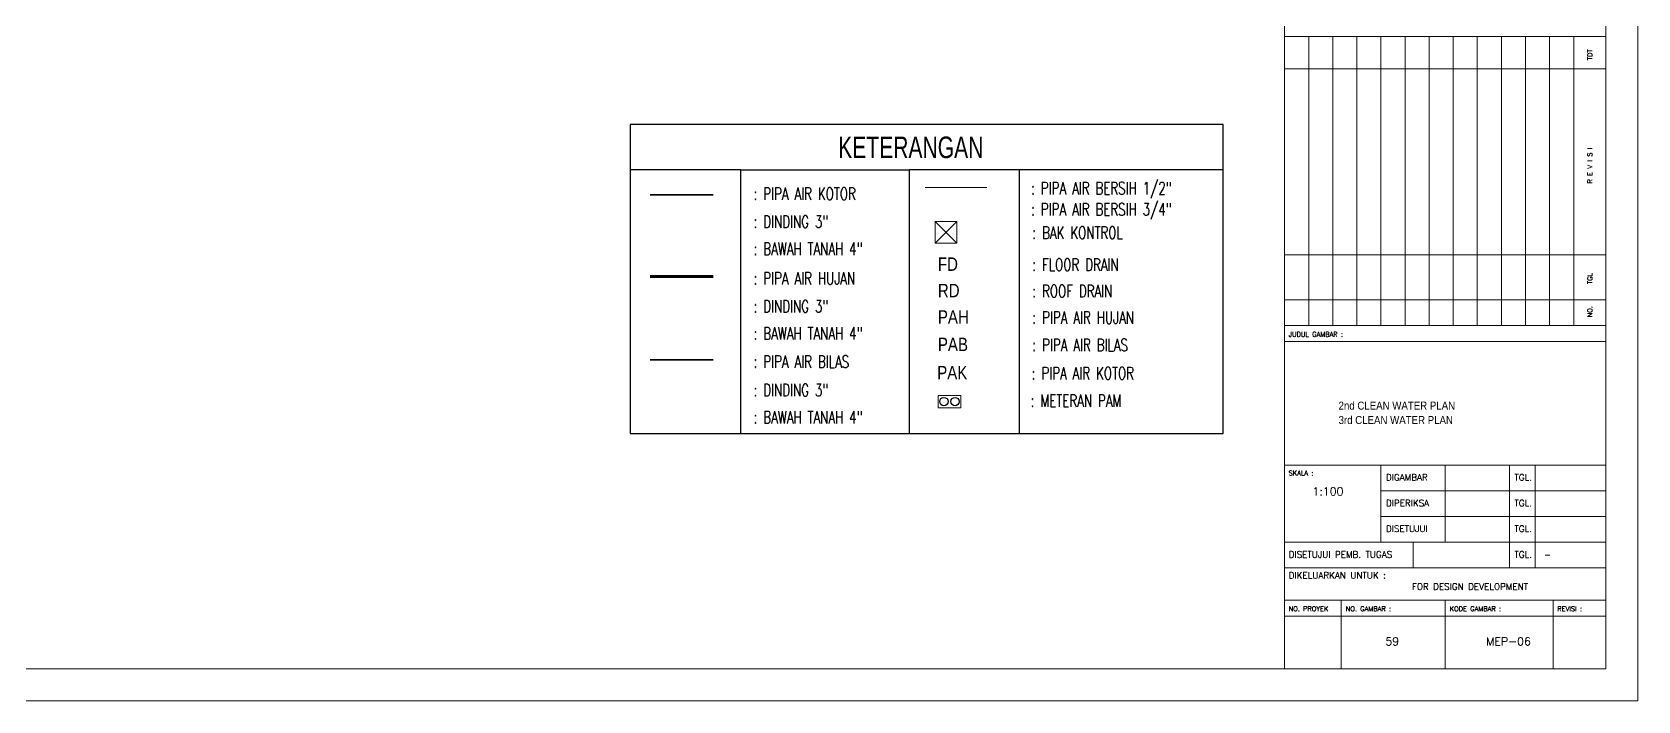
# Model space of a CAD drawing. Header units: millimetres. Extents: x 7371 to 278338, y -43753 to 35464.
# Drawn here: x 234533 to 260433, y -24779 to -13989 of the extents above; entities that cross this region are included whole.
import ezdxf
from ezdxf import colors
from ezdxf.entities.mleader import LeaderData, LeaderLine
from ezdxf.math import Vec2, Vec3

# ---------------------------------------------------------------- set-up
doc = ezdxf.new("R2010")
doc.units = ezdxf.units.MM
doc.header["$MEASUREMENT"] = 0
for name, pattern in [('ACAD_ISO05W100', [33, 24, -3, 0, -3, 0, -3]), ('DASHDOT2', [0.5, 0.25, -0.125, 0, -0.125]), ('DASHED2', [0.375, 0.25, -0.125]), ('HIDDEN', [0.375, 0.25, -0.125])]:
    doc.linetypes.add(name, pattern=pattern)
for name, color, linetype, lineweight in [('B', 5, 'Continuous', 20), ('DIM', 1, 'Continuous', 5), ('HACTH', 8, 'Continuous', 5), ('KOL', 5, 'Continuous', 18), ('LEGEND', 1, 'DASHED2', 50), ('XR-KOP A3_MOZART$0$A-TXTKOP', 3, 'Continuous', 5), ('XR-KOP A3_MOZART$0$KOP-A1$0$A-GRSKOP', 1, 'Continuous', 5), ('XR-KOP A3_MOZART$0$KOP-A1$0$A-TXTKOP', 3, 'Continuous', 5)]:
    doc.layers.add(name, color=color, linetype=linetype, lineweight=lineweight)
for name, color, linetype in [('FEN', 3, 'Continuous'), ('FIN', 1, 'Continuous'), ('T', 2, 'Continuous'), ('TX', 2, 'Continuous')]:
    doc.layers.add(name, color=color, linetype=linetype)
doc.styles.add('A', font='arial.ttf', dxfattribs={"width": 0.75})
doc.styles.add('SM', font='simplex.shx', dxfattribs={"oblique": 10})
doc.styles.get("Standard").update_dxf_attribs({"font": 'arial.ttf'})
doc.styles.add('XR-KOP A3_MOZART$0$KOP-A1$0$ROMANS', font='romans.shx', dxfattribs={"height": 200})
doc.styles.add('XR-KOP A3_MOZART$0$ROMAND', font='romand.shx', dxfattribs={"height": 2, "bigfont": 'bigfont.shx'})
doc.styles.add('XR-KOP A3_MOZART$0$ROMANS', font='romans.shx', dxfattribs={"height": 200})

# ---------------------------------------------------------------- blocks, each defined once
blk = doc.blocks.new('hsdh')
at = {"layer": 'XR-KOP A3_MOZART$0$KOP-A1$0$A-GRSKOP', "linetype": 'Continuous', "lineweight": 5}
for p, q in [((140385, 56660), (140385, 82138)), ((140385, 65781), (145017, 65781)), ((140385, 65781), (145017, 65781)), ((140732, 61611), (140732, 65781)), ((141079, 61611), (141079, 65781)), ((141427, 61611), (141427, 65781)), ((141774, 61611), (141774, 65781)), ((142122, 61611), (142122, 65781)), ((142469, 61611), (142469, 65781)), ((142816, 61611), (142816, 65781)), ((143164, 61611), (143164, 65781)), ((143511, 61611), (143511, 65781)), ((143859, 61611), (143859, 65781)), ((144206, 61611), (144206, 65781)), ((144554, 61611), (144554, 65781)), ((140385, 65317), (145017, 65317)), ((140385, 62631), (145017, 62631)), ((140385, 61982), (145017, 61982)), ((140385, 61611), (145017, 61611)), ((140385, 61611), (145017, 61611)), ((140385, 61380), (145017, 61380)), ((140385, 59597), (145017, 59597)), ((141774, 59597), (141774, 58485)), ((142701, 59597), (142701, 58485)), ((143627, 59597), (143627, 58115)), ((143998, 59597), (143998, 58115)), ((141774, 59226), (145017, 59226)), ((141774, 58856), (145017, 58856)), ((140385, 58485), (145017, 58485)), ((142237, 58485), (142237, 58115)), ((140385, 58115), (145017, 58115)), ((140385, 57651), (145017, 57651)), ((141201, 57651), (141201, 56660)), ((142701, 57651), (142701, 56660)), ((144258, 57651), (144258, 56660)), ((140385, 57420), (145017, 57420))]:
    blk.add_line(p, q, dxfattribs=at)
at = {"layer": 'XR-KOP A3_MOZART$0$KOP-A1$0$A-GRSKOP', "color": 0, "linetype": 'Continuous', "lineweight": 5}
blk.add_lwpolyline([(145480, 82601), (107945, 82601), (107945, 56197), (145480, 56197)], close=True, dxfattribs=at)
at = {"layer": 'XR-KOP A3_MOZART$0$KOP-A1$0$A-GRSKOP', "color": 5, "linetype": 'Continuous', "lineweight": 5}
blk.add_lwpolyline([(145017, 82138), (108409, 82138), (108409, 56660), (145017, 56660)], close=True, dxfattribs=at)
at = {"layer": 'XR-KOP A3_MOZART$0$A-TXTKOP', "lineweight": 5, "style": 'XR-KOP A3_MOZART$0$ROMANS'}
blk.add_text('-', height=92.6, dxfattribs=at).set_placement((144125, 58258))
at = {"layer": 'XR-KOP A3_MOZART$0$KOP-A1$0$A-TXTKOP', "lineweight": 5, "style": 'XR-KOP A3_MOZART$0$KOP-A1$0$ROMANS'}
for s, height, p in [('TDT', 69.5, (144822, 65440)), ('R E V I S I', 69.49, (144822, 63662)), ('TGL', 69.5, (144822, 62210)), ('NO.', 69.5, (144822, 61732))]:
    blk.add_text(s, height=height, rotation=90, dxfattribs=at).set_placement(p)
for s, height, p in [('JUDUL GAMBAR :', 69.49, (140443, 61451)), ('SKALA :', 69.5, (140443, 59449)), ('DIGAMBAR', 92.6, (141846, 59375)), ('TGL.', 92.6, (143699, 59375)), ('DIPERIKSA', 92.6, (141846, 59004)), ('TGL.', 92.6, (143699, 59004)), ('DISETUJUI', 92.6, (141846, 58634)), ('TGL.', 92.6, (143699, 58634)), ('DISETUJUI PEMB. TUGAS', 92.65, (140443, 58262)), ('TGL.', 92.6, (143699, 58263)), ('DIKELUARKAN UNTUK :', 92.65, (140443, 57961)), ('FOR DESIGN DEVELOPMENT', 92.65, (142221, 57800)), ('NO. PROYEK', 69.5, (140443, 57491)), ('NO. GAMBAR :', 69.49, (141267, 57491)), ('KODE GAMBAR :', 69.49, (142767, 57491)), ('REVISI :', 69.5, (144317, 57491))]:
    blk.add_text(s, height=height, dxfattribs=at).set_placement(p)

msp = doc.modelspace()

# ---------------------------------------------------------------- linework, layer by layer
for p, q in [((244180.1, -15480.1), (244180.1, -20467.6)), ((245961.4, -16209.6), (248677, -16209.6)), ((248677, -16209.6), (248677, -19878.2)), ((248677, -16209.6), (248677, -20467.6)), ((253742.5, -16209.6), (248677, -16209.6)), ((250458.2, -20467.6), (250458.2, -16209.6))]:
    msp.add_line(p, q)
msp.add_lwpolyline([(245961.4, -20467.6), (245961.4, -16209.6), (244180.1, -16209.6), (244180.1, -20467.6), (253742.5, -20467.6), (253742.5, -15480.1), (244180.1, -15480.1)])
at = {"layer": 'B', "linetype": 'ACAD_ISO05W100', "ltscale": 0.03}
msp.add_line((248937.2, -16498.4), (249930.2, -16498.4), dxfattribs=at)
at = {"layer": 'B'}
msp.add_lwpolyline([(249148.8, -20049.3), (249148.8, -19850.5), (249510.2, -19850.5), (249510.2, -20049.3)], close=True, dxfattribs=at)
at = {"layer": 'FEN', "linetype": 'HIDDEN', "const_width": 30}
msp.add_lwpolyline([(245519.3, -19276.3), (244499.4, -19276.3)], dxfattribs=at)
at = {"layer": 'FIN'}
for centre in [(249240.1, -19950), (249418.9, -19950)]:
    msp.add_circle(centre, 67.3, dxfattribs=at)
at = {"layer": 'HACTH', "linetype": 'DASHDOT2', "const_width": 30}
msp.add_lwpolyline([(245519.3, -16615.2), (244499.4, -16615.2)], dxfattribs=at)
at = {"layer": 'KOL'}
for p, q in [((249447.3, -17391.9), (249099.7, -17044.3)), ((249099.7, -17391.9), (249447.3, -17044.3))]:
    msp.add_line(p, q, dxfattribs=at)
msp.add_lwpolyline([(249099.7, -17391.9), (249447.3, -17391.9), (249447.3, -17044.3), (249099.7, -17044.3)], close=True, dxfattribs=at)
at = {"layer": 'T', "linetype": 'HIDDEN', "ltscale": 0.5, "const_width": 43.4}
msp.add_lwpolyline([(245519.3, -17931.8), (244499.4, -17931.8)], dxfattribs=at)

# ---------------------------------------------------------------- block references
at = {"layer": 'LEGEND', "xscale": 1.118180854261528, "yscale": 1.118180854261528, "zscale": 1.118180854261528}
msp.add_blockref('hsdh', (97759.8, -87617.1), dxfattribs=at)

# ---------------------------------------------------------------- texts
at = {"layer": 'DIM', "color": 2, "style": 'A', "width": 0.7}
msp.add_text('KETERANGAN', height=347.59, dxfattribs=at).set_placement((247534.2, -16021.3))
at = {"layer": 'T', "style": 'SM', "width": 0.7}
for s, p in [(': PIPA AIR KOTOR', (246170.1, -16697.5)), (': PIPA AIR BERSIH 1/2" ', (250646.4, -16607.3)), (': PIPA AIR BERSIH 3/4" ', (250646.4, -16947.2)), (': DINDING 3"', (246170.1, -17148.1)), (': BAK KONTROL', (250666.9, -17324.6)), (': BAWAH TANAH 4"', (246170.1, -17585.7)), (': PIPA AIR HUJAN', (246170.1, -18061.1)), (': FLOOR DRAIN', (250666.9, -17841.1)), (': ROOF DRAIN', (250666.9, -18267.5)), (': DINDING 3"', (246170.1, -18512.6)), (': PIPA AIR HUJAN', (250666.9, -18694.1)), (': BAWAH TANAH 4"', (246170.1, -18950.2)), (': PIPA AIR BILAS', (250666.9, -19136.3)), (': PIPA AIR BILAS', (246170.1, -19405.7)), (': PIPA AIR KOTOR', (250656.1, -19592.7)), (': DINDING 3"', (246170.1, -19864.2)), (': METERAN PAM', (250639.2, -20035.6)), (': BAWAH TANAH 4"', (246170.1, -20301.9))]:
    msp.add_text(s, height=199.86, dxfattribs=at).set_placement(p)
at = {"layer": 'TX', "width": 0.8}
for s, p in [('FD', (249142.1, -17841.1)), ('RD', (249142.1, -18267.5)), ('PAH', (249142.1, -18694.1)), ('PAB', (249142.1, -19136.3)), ('PAK', (249131.2, -19592.7))]:
    msp.add_text(s, height=217.24, dxfattribs=at).set_placement(p)
at = {"layer": 'XR-KOP A3_MOZART$0$A-TXTKOP', "attachment_point": 1, "style": 'XR-KOP A3_MOZART$0$ROMAND'}
for s, insert, char_height in [('\\pxql;{\\fCentury Gothic|b0|i0|c0|p34;\\W0.9;3rd CLEAN WATER PLAN}', (255605.3, -20182.8), 129.495), ('\\pxql;{\\fCentury Gothic|b0|i0|c0|p34;\\W0.9;2nd CLEAN WATER PLAN}', (255605.3, -19950.6), 129.495), ('1:100', (255184.5, -21334.9), 129.5), ('59', (256359.4, -23754), 129.5), ('MEP-06', (257985.5, -23754), 129.5)]:
    msp.add_mtext_dynamic_manual_height_columns(s, width=334117.176, gutter_width=75477.2, heights=[0], dxfattribs=dict(at, insert=insert, char_height=char_height))

# ---------------------------------------------------------------- leaders
ml = msp.add_multileader_mtext('Standard')
ml.set_content('PIPA TRANSFER TORENT KE ATAS\\PPVC AW 1"', color=256)
ml.set_leader_properties()
ml.build(insert=Vec2(0, 0))
ml.multileader.update_dxf_attribs({"dogleg_length": 0.36, "arrow_head_size": 100})
ctx = ml.context
ctx.base_point, ctx.char_height, ctx.arrow_head_size, ctx.landing_gap_size, ctx.plane_origin = Vec3(236467.4, -13072.4), 100, 100, 0.09, Vec3(239211.9, -13424.9)
ctx.text_align_type = 2
notes = []
notes.append((ctx, [(1, (1, 1, 0), (239004.3, -13072.4), (-1, 0), 202.8, [(0, [(239211.9, -13424.9)], 0, [])])]))
ctx.mtext.insert, ctx.mtext.alignment, ctx.mtext.flow_direction = Vec3(238801.4, -13021.6), 3, 5
for ctx, leaders in notes:
    for number, flags, end, landing, length, lines in leaders:
        leader = LeaderData()
        leader.index, (leader.has_last_leader_line, leader.has_dogleg_vector, leader.attachment_direction) = number, flags
        leader.last_leader_point, leader.dogleg_vector, leader.dogleg_length = Vec3(end), Vec3(landing), length
        for number, points, colour, breaks in lines:
            line = LeaderLine()
            line.index, line.vertices, line.color, line.breaks = number, Vec3.list(points), colors.encode_raw_color(colour), breaks
            leader.lines.append(line)
        ctx.leaders.append(leader)

doc.saveas('drawing.dxf')
